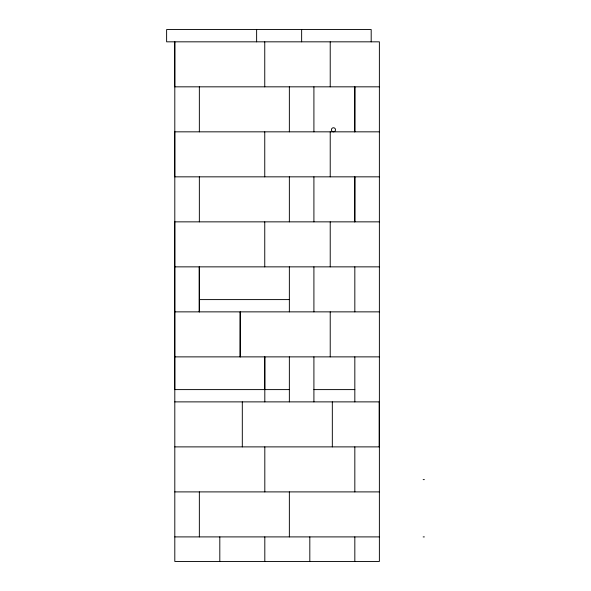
<?xml version="1.0" encoding="UTF-8"?>
<svg xmlns="http://www.w3.org/2000/svg" width="591" height="591" viewBox="0 0 591 591"><rect width="100%" height="100%" fill="white"/><g stroke="black" fill="none" stroke-linecap="round" stroke-linejoin="round"><path stroke-width="0.89" d="M379.319 86.833L174.744 86.833L174.744 41.828M379.319 131.837L174.744 131.837L174.744 176.842L379.319 176.842M379.319 221.854L174.744 221.854L174.744 389.602L289.361 389.602M174.685 266.859L379.378 266.859M199.352 299.593L289.361 299.593M174.685 311.863L379.378 311.863M174.685 356.875L379.378 356.875M313.91 389.602L354.829 389.602M174.803 401.88L379.378 401.88M174.803 446.885L379.378 446.885M423.156 479.619L424.382 479.619M174.803 491.897L379.378 491.897M174.803 536.901L379.378 536.901M423.156 536.901L424.382 536.901M379.215 401.88L379.215 446.885M371.192 41.828L371.192 29.55L166.618 29.55L166.618 41.828L379.378 41.828L379.378 561.45L174.803 561.45L174.803 41.828M354.829 266.859L354.829 311.863M354.829 356.875L354.829 401.88M354.829 446.885L354.829 491.897M354.829 536.901L354.829 561.45M332.327 401.88L332.327 446.885M330.221 41.828L330.221 86.833M330.221 131.837L330.221 176.842M330.221 221.854L330.221 266.859M330.221 311.863L330.221 356.875M313.91 86.833L313.91 131.837M313.91 176.842L313.91 221.854M313.91 266.859L313.91 311.863M313.91 356.875L313.91 401.88M309.817 536.901L309.817 561.45M301.639 29.55L301.639 41.828M289.361 86.833L289.361 131.837M289.361 176.842L289.361 221.854M289.361 266.859L289.361 311.863M289.361 356.875L289.361 401.88M289.361 491.897L289.361 536.901M264.812 356.875L264.812 401.88M264.812 446.885L264.812 491.897M264.812 536.901L264.812 561.45M264.753 41.828L264.753 86.833M264.753 131.837L264.753 176.842M264.753 221.854L264.753 266.859M264.753 356.875L264.753 389.602M256.627 29.55L256.627 41.828M242.31 401.88L242.31 446.885M219.808 536.901L219.808 561.45M199.352 86.833L199.352 131.837M199.352 176.842L199.352 221.854M199.352 266.859L199.352 311.863M199.352 491.897L199.352 536.901M199.233 266.859L199.233 311.863M354.829 131.837L354.829 86.833L354.77 131.837M354.829 221.854L354.829 176.842L354.77 221.854M240.205 356.875L240.205 311.863L240.145 356.875M332.43 131.564A2.046 2.046 0 0 0 335.496 129.791A2.046 2.046 0 0 0 332.43 128.018A2.046 2.046 0 0 0 332.43 131.564"/></g></svg>
